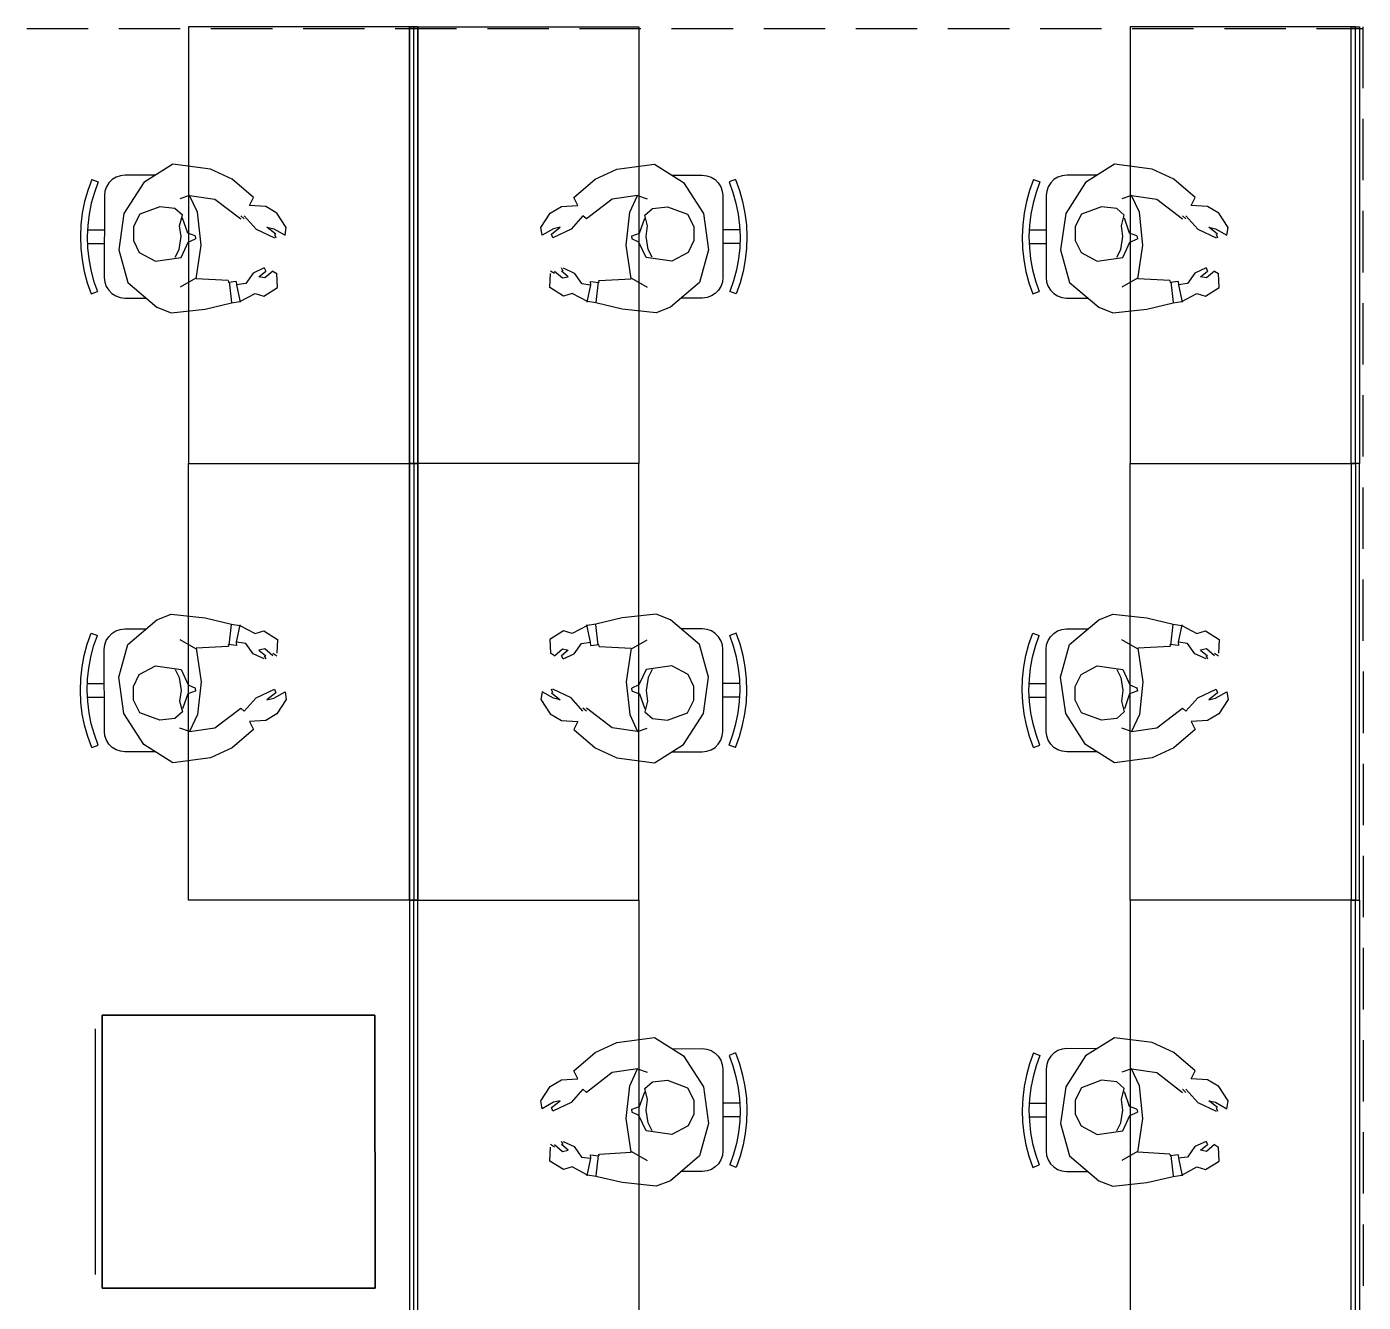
# Model space of a CAD drawing. Extents: x 0 to 23.4, y 0 to 16.5.
# Drawn here: x 6.523 to 7.808, y 6.85 to 8.077 of the extents above; entities that cross this region are included whole.
import ezdxf

# ---------------------------------------------------------------- set-up
doc = ezdxf.new("R2010")
doc.units = 0
doc.layers.get('0').update_dxf_attribs({"linetype": 'CONTINUOUS'})

msp = doc.modelspace()

# ---------------------------------------------------------------- linework, layer by layer
at = {"color": 0}
for points in [[(6.58192, 8.0746), (6.52289, 8.0746)], [(6.67051, 8.0746), (6.61143, 8.0746)], [(6.67839, 8.07656), (6.67839, 7.65662)], [(6.89492, 8.07656), (6.67839, 8.07656)], [(6.75911, 8.0746), (6.70003, 8.0746)], [(6.84765, 8.0746), (6.78863, 8.0746)], [(6.93625, 8.0746), (6.87717, 8.0746)], [(6.89094, 8.07656), (6.89492, 8.07656)], [(6.89492, 7.65662), (6.89492, 8.07656)], [(6.89492, 8.07656), (7.11143, 8.07656)], [(6.89882, 8.07656), (6.89492, 8.07656)], [(6.89492, 7.65662), (6.89492, 8.07656)], [(7.02485, 8.0746), (6.96576, 8.0746)], [(7.11339, 8.0746), (7.05436, 8.0746)], [(7.11143, 8.07656), (7.11143, 7.65662)], [(7.20199, 8.0746), (7.1429, 8.0746)], [(7.29058, 8.0746), (7.2315, 8.0746)], [(7.37913, 8.0746), (7.3201, 8.0746)], [(7.46772, 8.0746), (7.40864, 8.0746)], [(7.55632, 8.0746), (7.49724, 8.0746)], [(7.58382, 8.07656), (7.58382, 7.65662)], [(7.80035, 8.07656), (7.58382, 8.07656)], [(7.64486, 8.0746), (7.58583, 8.0746)], [(7.73346, 8.0746), (7.67437, 8.0746)], [(7.80746, 8.0746), (7.76297, 8.0746)], [(7.79644, 8.07656), (7.80035, 8.07656)], [(7.80035, 7.65662), (7.80035, 8.07656)], [(7.80746, 8.07656), (7.80746, 8.01747)], [(7.80746, 7.98796), (7.80751, 7.92893)], [(6.66336, 7.94439), (6.63542, 7.92692)], [(6.69954, 7.93967), (6.66336, 7.94439)], [(7.09028, 7.93967), (7.12646, 7.94439)], [(7.12646, 7.94439), (7.15435, 7.92692)], [(7.56879, 7.94439), (7.54085, 7.92692)], [(7.60499, 7.93967), (7.56879, 7.94439)], [(6.5855, 7.92979), (6.5816, 7.91922), (6.57856, 7.90836), (6.57633, 7.89729), (6.57497, 7.88607), (6.57449, 7.87478), (6.57482, 7.8635), (6.57607, 7.85232), (6.57813, 7.84119), (6.581, 7.83029), (6.58475, 7.81967)], [(6.5855, 7.92979), (6.59158, 7.92736)], [(6.61735, 7.93381), (6.61301, 7.93332), (6.60883, 7.93192), (6.60508, 7.92958), (6.60194, 7.92643), (6.59961, 7.92275), (6.59814, 7.91857), (6.59765, 7.91417)], [(6.64638, 7.93375), (6.61735, 7.93381)], [(6.72038, 7.93001), (6.69954, 7.93967)], [(6.74089, 7.91233), (6.72038, 7.93001)], [(7.04889, 7.91233), (7.06939, 7.93001)], [(7.06939, 7.93001), (7.09028, 7.93967)], [(7.14344, 7.93375), (7.17242, 7.93381)], [(7.17242, 7.93381), (7.17681, 7.93332), (7.18093, 7.93192), (7.18468, 7.92958), (7.18782, 7.92643), (7.19015, 7.92275), (7.19163, 7.91857), (7.19211, 7.91417)], [(7.20426, 7.92979), (7.19819, 7.92736)], [(7.20426, 7.92979), (7.20817, 7.91922), (7.21121, 7.90836), (7.21343, 7.89729), (7.21479, 7.88607), (7.21528, 7.87478), (7.21496, 7.8635), (7.21371, 7.85232), (7.21164, 7.84119), (7.20876, 7.83029), (7.20508, 7.81967)], [(7.49094, 7.92979), (7.48708, 7.91922), (7.48406, 7.90836), (7.48182, 7.89729), (7.48047, 7.88607), (7.47993, 7.87478), (7.48031, 7.8635), (7.4815, 7.85232), (7.48356, 7.84119), (7.48649, 7.83029), (7.49018, 7.81967)], [(7.49094, 7.92979), (7.49701, 7.92736)], [(7.52285, 7.93381), (7.51844, 7.93332), (7.51426, 7.93192), (7.51058, 7.92958), (7.50743, 7.92643), (7.5051, 7.92275), (7.50364, 7.91857), (7.5031, 7.91417)], [(7.55181, 7.93375), (7.52285, 7.93381)], [(7.62587, 7.93001), (7.60499, 7.93967)], [(7.64632, 7.91233), (7.62587, 7.93001)], [(6.59158, 7.92736), (6.58789, 7.91721), (6.58496, 7.90685), (6.58285, 7.89626), (6.58154, 7.88558), (6.58106, 7.87478), (6.58138, 7.86404), (6.58251, 7.85331), (6.58447, 7.84272), (6.58724, 7.83231), (6.59082, 7.8221)], [(6.63542, 7.92692), (6.61632, 7.89697)], [(7.15435, 7.92692), (7.17344, 7.89697)], [(7.19819, 7.92736), (7.20193, 7.91721), (7.20481, 7.90685), (7.20692, 7.89626), (7.20822, 7.88558), (7.20871, 7.87478), (7.20839, 7.86404), (7.20725, 7.85331), (7.20529, 7.84272), (7.20253, 7.83231), (7.19894, 7.8221)], [(7.49701, 7.92736), (7.49333, 7.91721), (7.4904, 7.90685), (7.48828, 7.89626), (7.48699, 7.88558), (7.48649, 7.87478), (7.48687, 7.86404), (7.48801, 7.85331), (7.48996, 7.84272), (7.49274, 7.83231), (7.49625, 7.8221)], [(7.54085, 7.92692), (7.52181, 7.89697)], [(6.59765, 7.91417), (6.5975, 7.83544)], [(6.65082, 7.90349), (6.63167, 7.89626)], [(6.66536, 7.90186), (6.65082, 7.90349)], [(6.67953, 7.91433), (6.67025, 7.91118)], [(6.67953, 7.91433), (6.70389, 7.91075)], [(6.68718, 7.89817), (6.67953, 7.91433)], [(6.70389, 7.91075), (6.72874, 7.89176)], [(6.73699, 7.90474), (6.74089, 7.91233)], [(6.75271, 7.90375), (6.73699, 7.90474)], [(6.76351, 7.89735), (6.75271, 7.90375)], [(7.02626, 7.89735), (7.03706, 7.90375)], [(7.03706, 7.90375), (7.05279, 7.90474)], [(7.05279, 7.90474), (7.04889, 7.91233)], [(7.08589, 7.91075), (7.06108, 7.89176)], [(7.11029, 7.91433), (7.08589, 7.91075)], [(7.1026, 7.89817), (7.11029, 7.91433)], [(7.11029, 7.91433), (7.11951, 7.91118)], [(7.1244, 7.90186), (7.13894, 7.90349)], [(7.13894, 7.90349), (7.1581, 7.89626)], [(7.19211, 7.91417), (7.19228, 7.83544)], [(7.5031, 7.91417), (7.50293, 7.83544)], [(7.55632, 7.90349), (7.53717, 7.89626)], [(7.57086, 7.90186), (7.55632, 7.90349)], [(7.58496, 7.91433), (7.57574, 7.91118)], [(7.58496, 7.91433), (7.60938, 7.91075)], [(7.59267, 7.89817), (7.58496, 7.91433)], [(7.60938, 7.91075), (7.63417, 7.89176)], [(7.64247, 7.90474), (7.64632, 7.91233)], [(7.65815, 7.90375), (7.64247, 7.90474)], [(7.66894, 7.89735), (7.65815, 7.90375)], [(6.61632, 7.89697), (6.61143, 7.86199)], [(6.63167, 7.89626), (6.62543, 7.88439)], [(6.67258, 7.8954), (6.66536, 7.90186)], [(6.66992, 7.88499), (6.67258, 7.8954)], [(6.67785, 7.87815), (6.67275, 7.89236)], [(6.69054, 7.8666), (6.68718, 7.89817)], [(6.72874, 7.89469), (6.73204, 7.89176)], [(6.73204, 7.89469), (6.74343, 7.882)], [(6.77246, 7.88357), (6.76351, 7.89735)], [(7.01731, 7.88357), (7.02626, 7.89735)], [(7.05772, 7.89469), (7.04633, 7.882)], [(7.06108, 7.89176), (7.05772, 7.89469)], [(7.09924, 7.8666), (7.1026, 7.89817)], [(7.11193, 7.87815), (7.11703, 7.89236)], [(7.11719, 7.8954), (7.1244, 7.90186)], [(7.1199, 7.88499), (7.11719, 7.8954)], [(7.1581, 7.89626), (7.16433, 7.88439)], [(7.17344, 7.89697), (7.17833, 7.86199)], [(7.52181, 7.89697), (7.51693, 7.86199)], [(7.53717, 7.89626), (7.53093, 7.88439)], [(7.57801, 7.8954), (7.57086, 7.90186)], [(7.57536, 7.88499), (7.57801, 7.8954)], [(7.58333, 7.87815), (7.57824, 7.89236)], [(7.59597, 7.8666), (7.59267, 7.89817)], [(7.63417, 7.89469), (7.63747, 7.89176)], [(7.63747, 7.89469), (7.64887, 7.882)], [(7.67796, 7.88357), (7.66894, 7.89735)], [(7.80751, 7.89942), (7.80757, 7.84033)], [(6.58106, 7.88135), (6.5976, 7.88129)], [(6.62543, 7.88439), (6.62543, 7.87093)], [(6.67122, 7.87472), (6.66992, 7.88499)], [(6.68485, 7.87549), (6.67785, 7.87815)], [(6.74343, 7.882), (6.76112, 7.87364)], [(6.7539, 7.88379), (6.76047, 7.88226)], [(6.76247, 7.87706), (6.7539, 7.88379)], [(6.76047, 7.88226), (6.77126, 7.87608)], [(6.77126, 7.87608), (6.77246, 7.88357)], [(7.0185, 7.87608), (7.01731, 7.88357)], [(7.02929, 7.88226), (7.0185, 7.87608)], [(7.02729, 7.87706), (7.03592, 7.88379)], [(7.04633, 7.882), (7.02865, 7.87364)], [(7.03592, 7.88379), (7.02929, 7.88226)], [(7.10493, 7.87549), (7.11193, 7.87815)], [(7.1186, 7.87472), (7.1199, 7.88499)], [(7.16433, 7.88439), (7.16433, 7.87093)], [(7.20871, 7.88135), (7.19222, 7.88129)], [(7.48654, 7.88135), (7.50304, 7.88129)], [(7.53093, 7.88439), (7.53088, 7.87093)], [(7.57667, 7.87472), (7.57536, 7.88499)], [(7.59033, 7.87549), (7.58333, 7.87815)], [(7.64887, 7.882), (7.66661, 7.87364)], [(7.65935, 7.88379), (7.66596, 7.88226)], [(7.66792, 7.87706), (7.65935, 7.88379)], [(7.66596, 7.88226), (7.67671, 7.87608)], [(7.67671, 7.87608), (7.67796, 7.88357)], [(6.58106, 7.86822), (6.59754, 7.86822)], [(6.62543, 7.87093), (6.63108, 7.85954)], [(6.66949, 7.86242), (6.67122, 7.87472)], [(6.67144, 7.85476), (6.67822, 7.86942)], [(6.67822, 7.86942), (6.68522, 7.87261)], [(6.68485, 7.87549), (6.68522, 7.87261)], [(6.68571, 7.83425), (6.69054, 7.8666)], [(6.76112, 7.87706), (6.76247, 7.87364)], [(7.02865, 7.87364), (7.02729, 7.87706)], [(7.10406, 7.83425), (7.09924, 7.8666)], [(7.10493, 7.87261), (7.10454, 7.87549)], [(7.11154, 7.86942), (7.10454, 7.87261)], [(7.11838, 7.85476), (7.11154, 7.86942)], [(7.12028, 7.86242), (7.1186, 7.87472)], [(7.16433, 7.87093), (7.15869, 7.85954)], [(7.20871, 7.86822), (7.19222, 7.86822)], [(7.48649, 7.86822), (7.50304, 7.86822)], [(7.53088, 7.87093), (7.53657, 7.85954)], [(7.57493, 7.86242), (7.57667, 7.87472)], [(7.57687, 7.85476), (7.58365, 7.86942)], [(7.58365, 7.86942), (7.59071, 7.87261)], [(7.59033, 7.87549), (7.59071, 7.87261)], [(7.59119, 7.83425), (7.59597, 7.8666)], [(7.66661, 7.87706), (7.66792, 7.87364)], [(6.61143, 7.86199), (6.62017, 7.83078)], [(6.63108, 7.85954), (6.6466, 7.85124)], [(6.6466, 7.85124), (6.67144, 7.85476)], [(6.66547, 7.85488), (6.66949, 7.86242)], [(7.14318, 7.85124), (7.11838, 7.85476)], [(7.12429, 7.85488), (7.12028, 7.86242)], [(7.15869, 7.85954), (7.14318, 7.85124)], [(7.17833, 7.86199), (7.1696, 7.83078)], [(7.51693, 7.86199), (7.52561, 7.83078)], [(7.53657, 7.85954), (7.55203, 7.85124)], [(7.55203, 7.85124), (7.57687, 7.85476)], [(7.5709, 7.85488), (7.57493, 7.86242)], [(6.74056, 7.83963), (6.73346, 7.82958)], [(6.75125, 7.84462), (6.74056, 7.83963)], [(6.74615, 7.83621), (6.75271, 7.84164)], [(6.75125, 7.84462), (6.75271, 7.84164)], [(6.7596, 7.84164), (6.75168, 7.83496)], [(6.7596, 7.84164), (6.76329, 7.83919)], [(6.76389, 7.82574), (6.76329, 7.83919)], [(7.02588, 7.82574), (7.02653, 7.83919)], [(7.03017, 7.83919), (7.02653, 7.84164)], [(7.03017, 7.84164), (7.03808, 7.83496)], [(7.03851, 7.84164), (7.03711, 7.84462)], [(7.04362, 7.83621), (7.03711, 7.84164)], [(7.03851, 7.84462), (7.04921, 7.83963)], [(7.04921, 7.83963), (7.05632, 7.82958)], [(7.646, 7.83963), (7.63894, 7.82958)], [(7.65674, 7.84462), (7.646, 7.83963)], [(7.65158, 7.83621), (7.65815, 7.84164)], [(7.65674, 7.84462), (7.65815, 7.84164)], [(7.66504, 7.84164), (7.65717, 7.83496)], [(7.66504, 7.84164), (7.66872, 7.83919)], [(7.66938, 7.82574), (7.66872, 7.83919)], [(6.5975, 7.83544), (6.59799, 7.83106), (6.59939, 7.82687), (6.60178, 7.82319), (6.60487, 7.82004), (6.60861, 7.81771), (6.61274, 7.81625), (6.61714, 7.81569)], [(6.62017, 7.83078), (6.64806, 7.80681)], [(6.68533, 7.83485), (6.67051, 7.82611)], [(6.71658, 7.83242), (6.68571, 7.83425)], [(6.71658, 7.83242), (6.71674, 7.83078)], [(6.72439, 7.83165), (6.71674, 7.83078)], [(6.71739, 7.83117), (6.71972, 7.81153)], [(6.72439, 7.83165), (6.72472, 7.8284)], [(6.73346, 7.82958), (6.72472, 7.8284)], [(6.72472, 7.8284), (6.72825, 7.81168)], [(6.75168, 7.83496), (6.74615, 7.83621)], [(7.03808, 7.83496), (7.04362, 7.83621)], [(7.05632, 7.82958), (7.06506, 7.8284)], [(7.06506, 7.8284), (7.06153, 7.81168)], [(7.06538, 7.8284), (7.06506, 7.83165)], [(7.06538, 7.83165), (7.07303, 7.83078)], [(7.07238, 7.83117), (7.07004, 7.81153)], [(7.07319, 7.83078), (7.07303, 7.83242)], [(7.07319, 7.83242), (7.10406, 7.83425)], [(7.10444, 7.83485), (7.11931, 7.82611)], [(7.1696, 7.83078), (7.14171, 7.80681)], [(7.19228, 7.83544), (7.19179, 7.83106), (7.19037, 7.82687), (7.18804, 7.82319), (7.1849, 7.82004), (7.18121, 7.81771), (7.17703, 7.81625), (7.17264, 7.81569)], [(7.50293, 7.83544), (7.50342, 7.83106), (7.50489, 7.82687), (7.50722, 7.82319), (7.51031, 7.82004), (7.51406, 7.81771), (7.51824, 7.81625), (7.52257, 7.81569)], [(7.52561, 7.83078), (7.55354, 7.80681)], [(7.59076, 7.83485), (7.57596, 7.82611)], [(7.62207, 7.83242), (7.59119, 7.83425)], [(7.62207, 7.83242), (7.62224, 7.83078)], [(7.62989, 7.83165), (7.62224, 7.83078)], [(7.62283, 7.83117), (7.62522, 7.81153)], [(7.62989, 7.83165), (7.63015, 7.8284)], [(7.63894, 7.82958), (7.63015, 7.8284)], [(7.63015, 7.8284), (7.63374, 7.81168)], [(7.65717, 7.83496), (7.65158, 7.83621)], [(6.58475, 7.81967), (6.59082, 7.8221)], [(6.61714, 7.81569), (6.63775, 7.81569)], [(6.72786, 7.81228), (6.7424, 7.8201)], [(6.7424, 7.8201), (6.75087, 7.8176)], [(6.75087, 7.8176), (6.76389, 7.82574)], [(7.0389, 7.8176), (7.02588, 7.82574)], [(7.04736, 7.8201), (7.0389, 7.8176)], [(7.0619, 7.81228), (7.04736, 7.8201)], [(7.17264, 7.81569), (7.15201, 7.81569)], [(7.20508, 7.81967), (7.19894, 7.8221)], [(7.49018, 7.81967), (7.49625, 7.8221)], [(7.52257, 7.81569), (7.54318, 7.81569)], [(7.63336, 7.81228), (7.64789, 7.8201)], [(7.64789, 7.8201), (7.65631, 7.8176)], [(7.65631, 7.8176), (7.66938, 7.82574)], [(6.64806, 7.80681), (6.66174, 7.80154)], [(6.66174, 7.80154), (6.69439, 7.80512)], [(6.69439, 7.80512), (6.71962, 7.81099)], [(6.71962, 7.81099), (6.72786, 7.81228)], [(7.07015, 7.81099), (7.0619, 7.81228)], [(7.09538, 7.80512), (7.07015, 7.81099)], [(7.12804, 7.80154), (7.09538, 7.80512)], [(7.14171, 7.80681), (7.12804, 7.80154)], [(7.55354, 7.80681), (7.56717, 7.80154)], [(7.56717, 7.80154), (7.59983, 7.80512)], [(7.59983, 7.80512), (7.62511, 7.81099)], [(7.62511, 7.81099), (7.63336, 7.81228)], [(7.80757, 7.81082), (7.80757, 7.75174)], [(7.80757, 7.72222), (7.80761, 7.66319)], [(6.67839, 7.23671), (6.67839, 7.65662)], [(6.67839, 7.65662), (6.89492, 7.65662)], [(6.67839, 7.65662), (6.89492, 7.65662)], [(7.11143, 7.65662), (6.89492, 7.65662)], [(6.89492, 7.65662), (6.89492, 7.23671)], [(6.89492, 7.65662), (6.89492, 7.23671)], [(7.11143, 7.65662), (6.89492, 7.65662)], [(7.11143, 7.23671), (7.11143, 7.65662)], [(7.58382, 7.23671), (7.58382, 7.65662)], [(7.58382, 7.65662), (7.80035, 7.65662)], [(7.58382, 7.65662), (7.80035, 7.65662)], [(7.80035, 7.65662), (7.80035, 7.23671)], [(7.80761, 7.63368), (7.80767, 7.5746)], [(7.80767, 7.54508), (7.80767, 7.486)], [(6.62017, 7.48247), (6.64806, 7.5064)], [(6.64806, 7.5064), (6.66174, 7.51172)], [(6.66174, 7.51172), (6.69439, 7.50808)], [(6.69439, 7.50808), (6.71962, 7.50222)], [(7.09538, 7.50808), (7.07015, 7.50222)], [(7.12804, 7.51172), (7.09538, 7.50808)], [(7.14171, 7.5064), (7.12804, 7.51172)], [(7.1696, 7.48247), (7.14171, 7.5064)], [(7.52561, 7.48247), (7.55354, 7.5064)], [(7.55354, 7.5064), (7.56717, 7.51172)], [(7.56717, 7.51172), (7.59983, 7.50808)], [(7.59983, 7.50808), (7.62511, 7.50222)], [(6.5855, 7.3834), (6.5816, 7.39404), (6.57856, 7.40489), (6.57633, 7.41596), (6.57497, 7.42714), (6.57449, 7.43842), (6.57482, 7.44971), (6.57607, 7.46094), (6.57813, 7.472), (6.581, 7.48292), (6.58475, 7.4936)], [(6.58475, 7.4936), (6.59082, 7.49115)], [(6.5975, 7.47781), (6.59799, 7.48215), (6.59939, 7.48633), (6.60178, 7.49007), (6.60487, 7.49317), (6.60861, 7.49556), (6.61274, 7.49701), (6.61714, 7.4975)], [(6.61714, 7.4975), (6.63775, 7.49756)], [(6.71739, 7.48204), (6.71972, 7.50174)], [(6.71962, 7.50222), (6.72786, 7.50092)], [(6.72472, 7.48481), (6.72825, 7.50157)], [(6.72786, 7.50092), (6.7424, 7.49317)], [(6.7424, 7.49317), (6.75087, 7.49561)], [(6.75087, 7.49561), (6.76389, 7.48747)], [(7.0389, 7.49561), (7.02588, 7.48747)], [(7.04736, 7.49317), (7.0389, 7.49561)], [(7.0619, 7.50092), (7.04736, 7.49317)], [(7.06506, 7.48481), (7.06153, 7.50157)], [(7.07015, 7.50222), (7.0619, 7.50092)], [(7.07238, 7.48204), (7.07004, 7.50174)], [(7.17264, 7.4975), (7.15201, 7.49756)], [(7.19228, 7.47781), (7.19179, 7.48215), (7.19037, 7.48633), (7.18804, 7.49007), (7.1849, 7.49317), (7.18121, 7.49556), (7.17703, 7.49701), (7.17264, 7.4975)], [(7.20508, 7.4936), (7.19894, 7.49115)], [(7.20426, 7.3834), (7.20817, 7.39404), (7.21121, 7.40489), (7.21343, 7.41596), (7.21479, 7.42714), (7.21528, 7.43842), (7.21496, 7.44971), (7.21371, 7.46094), (7.21164, 7.472), (7.20876, 7.48292), (7.20508, 7.4936)], [(7.49094, 7.3834), (7.48708, 7.39404), (7.48406, 7.40489), (7.48182, 7.41596), (7.48047, 7.42714), (7.47993, 7.43842), (7.48031, 7.44971), (7.4815, 7.46094), (7.48356, 7.472), (7.48649, 7.48292), (7.49018, 7.4936)], [(7.49018, 7.4936), (7.49625, 7.4911)], [(7.50293, 7.47781), (7.50342, 7.48215), (7.50489, 7.48633), (7.50722, 7.49007), (7.51031, 7.49317), (7.51406, 7.49556), (7.51824, 7.49701), (7.52257, 7.4975)], [(7.52257, 7.4975), (7.54318, 7.49756)], [(7.62283, 7.48204), (7.62522, 7.50174)], [(7.62511, 7.50222), (7.63336, 7.50092)], [(7.63015, 7.48481), (7.63374, 7.50157)], [(7.63336, 7.50092), (7.64789, 7.49317)], [(7.64789, 7.49317), (7.65631, 7.49561)], [(7.65631, 7.49561), (7.66938, 7.48747)], [(6.59158, 7.3859), (6.58789, 7.396), (6.58496, 7.40642), (6.58285, 7.41699), (6.58154, 7.42768), (6.58106, 7.43842), (6.58138, 7.44922), (6.58251, 7.4599), (6.58447, 7.47054), (6.58724, 7.48096), (6.59082, 7.49115)], [(6.61143, 7.45122), (6.62017, 7.48247)], [(6.68533, 7.47835), (6.67051, 7.48708)], [(6.71658, 7.48079), (6.68571, 7.479)], [(6.68571, 7.479), (6.69054, 7.44667)], [(6.71658, 7.48242), (6.71674, 7.48079)], [(6.72439, 7.48156), (6.71674, 7.48242)], [(6.72439, 7.48481), (6.72472, 7.48156)], [(6.73346, 7.48367), (6.72472, 7.48481)], [(6.74056, 7.47358), (6.73346, 7.48367)], [(6.76389, 7.48747), (6.76329, 7.47407)], [(7.02588, 7.48747), (7.02653, 7.47407)], [(7.04921, 7.47358), (7.05632, 7.48367)], [(7.05632, 7.48367), (7.06506, 7.48481)], [(7.06538, 7.48156), (7.06506, 7.48481)], [(7.06538, 7.48156), (7.07303, 7.48242)], [(7.07319, 7.48079), (7.07303, 7.48242)], [(7.07319, 7.48079), (7.10406, 7.479)], [(7.10406, 7.479), (7.09924, 7.44667)], [(7.10444, 7.47835), (7.11931, 7.48708)], [(7.17833, 7.45122), (7.1696, 7.48247)], [(7.19819, 7.3859), (7.20193, 7.396), (7.20481, 7.40642), (7.20692, 7.41699), (7.20822, 7.42768), (7.20871, 7.43842), (7.20839, 7.44922), (7.20725, 7.4599), (7.20529, 7.47054), (7.20253, 7.48096), (7.19894, 7.49115)], [(7.49701, 7.3859), (7.49333, 7.396), (7.4904, 7.40642), (7.48828, 7.41699), (7.48699, 7.42768), (7.48649, 7.43842), (7.48687, 7.44922), (7.48801, 7.4599), (7.48996, 7.47054), (7.49274, 7.48096), (7.49625, 7.4911)], [(7.51693, 7.45122), (7.52561, 7.48247)], [(7.59076, 7.47835), (7.57596, 7.48708)], [(7.62207, 7.48079), (7.59119, 7.479)], [(7.59119, 7.479), (7.59597, 7.44667)], [(7.62207, 7.48242), (7.62224, 7.48079)], [(7.62989, 7.48156), (7.62224, 7.48242)], [(7.62989, 7.48481), (7.63015, 7.48156)], [(7.63894, 7.48367), (7.63015, 7.48481)], [(7.646, 7.47358), (7.63894, 7.48367)], [(7.66938, 7.48747), (7.66872, 7.47407)], [(6.59765, 7.39903), (6.5975, 7.47781)], [(6.75125, 7.46864), (6.74056, 7.47358)], [(6.75168, 7.47831), (6.74615, 7.477)], [(6.74615, 7.477), (6.75271, 7.47162)], [(6.75125, 7.47162), (6.75271, 7.46864)], [(6.7596, 7.47162), (6.75168, 7.47831)], [(6.7596, 7.47407), (6.76329, 7.47162)], [(7.03017, 7.47162), (7.02653, 7.47407)], [(7.03017, 7.47162), (7.03808, 7.47831)], [(7.04362, 7.477), (7.03711, 7.47162)], [(7.03851, 7.46864), (7.03711, 7.47162)], [(7.03808, 7.47831), (7.04362, 7.477)], [(7.03851, 7.46864), (7.04921, 7.47358)], [(7.19211, 7.39903), (7.19228, 7.47781)], [(7.5031, 7.39903), (7.50293, 7.47781)], [(7.65674, 7.46864), (7.646, 7.47358)], [(7.65717, 7.47831), (7.65158, 7.477)], [(7.65158, 7.477), (7.65815, 7.47162)], [(7.65674, 7.47162), (7.65815, 7.46864)], [(7.66504, 7.47162), (7.65717, 7.47831)], [(7.66504, 7.47407), (7.66872, 7.47162)], [(6.62543, 7.44233), (6.63108, 7.45372)], [(6.63108, 7.45372), (6.6466, 7.46203)], [(6.6466, 7.46203), (6.67144, 7.45844)], [(6.66547, 7.45839), (6.66949, 7.45079)], [(6.67144, 7.45844), (6.67822, 7.44379)], [(7.11838, 7.45844), (7.11154, 7.44379)], [(7.14318, 7.46203), (7.11838, 7.45844)], [(7.12429, 7.45839), (7.12028, 7.45079)], [(7.15869, 7.45372), (7.14318, 7.46203)], [(7.16433, 7.44233), (7.15869, 7.45372)], [(7.53088, 7.44233), (7.53657, 7.45372)], [(7.53657, 7.45372), (7.55203, 7.46203)], [(7.55203, 7.46203), (7.57687, 7.45844)], [(7.5709, 7.45839), (7.57493, 7.45079)], [(7.57687, 7.45844), (7.58365, 7.44379)], [(7.80772, 7.45649), (7.80772, 7.39746)], [(6.58106, 7.44499), (6.59754, 7.44504)], [(6.61632, 7.41624), (6.61143, 7.45122)], [(6.62543, 7.42888), (6.62543, 7.44233)], [(6.66949, 7.45079), (6.67122, 7.43847)], [(6.67822, 7.44379), (6.68522, 7.4406)], [(6.68485, 7.4406), (6.68522, 7.43778)], [(6.69054, 7.44667), (6.68718, 7.4151)], [(7.09924, 7.44667), (7.1026, 7.4151)], [(7.11154, 7.44379), (7.10454, 7.4406)], [(7.10493, 7.43778), (7.10454, 7.4406)], [(7.12028, 7.45079), (7.1186, 7.43847)], [(7.16433, 7.42888), (7.16433, 7.44233)], [(7.17344, 7.41624), (7.17833, 7.45122)], [(7.20871, 7.44499), (7.19222, 7.44504)], [(7.48649, 7.44499), (7.50304, 7.44504)], [(7.52181, 7.41624), (7.51693, 7.45122)], [(7.53093, 7.42888), (7.53088, 7.44233)], [(7.57493, 7.45079), (7.57667, 7.43847)], [(7.58365, 7.44379), (7.59071, 7.4406)], [(7.59033, 7.4406), (7.59071, 7.43778)], [(7.59597, 7.44667), (7.59267, 7.4151)], [(6.58106, 7.43186), (6.5976, 7.43192)], [(6.63167, 7.41694), (6.62543, 7.42888)], [(6.67122, 7.43847), (6.66992, 7.42822)], [(6.66992, 7.42822), (6.67258, 7.41781)], [(6.67785, 7.43511), (6.67275, 7.42085)], [(6.68485, 7.43778), (6.67785, 7.43511)], [(6.73204, 7.41851), (6.74343, 7.43126)], [(6.74343, 7.43126), (6.76112, 7.43956)], [(6.76247, 7.43614), (6.7539, 7.42942)], [(6.7539, 7.42942), (6.76047, 7.43093)], [(6.76047, 7.43093), (6.77126, 7.43713)], [(6.76112, 7.43956), (6.76247, 7.43614)], [(6.77246, 7.42969), (6.76351, 7.41585)], [(6.77126, 7.43713), (6.77246, 7.42969)], [(7.0185, 7.43713), (7.01731, 7.42969)], [(7.01731, 7.42969), (7.02626, 7.41585)], [(7.02929, 7.43093), (7.0185, 7.43713)], [(7.02865, 7.43614), (7.02729, 7.43956)], [(7.02729, 7.43614), (7.03592, 7.42942)], [(7.04633, 7.43126), (7.02865, 7.43956)], [(7.03592, 7.42942), (7.02929, 7.43093)], [(7.05772, 7.41851), (7.04633, 7.43126)], [(7.10493, 7.43778), (7.11193, 7.43511)], [(7.11193, 7.43511), (7.11703, 7.42085)], [(7.1199, 7.42822), (7.11719, 7.41781)], [(7.1186, 7.43847), (7.1199, 7.42822)], [(7.1581, 7.41694), (7.16433, 7.42888)], [(7.20871, 7.43186), (7.19222, 7.43192)], [(7.48654, 7.43186), (7.50304, 7.43192)], [(7.53717, 7.41694), (7.53093, 7.42888)], [(7.57667, 7.43847), (7.57536, 7.42822)], [(7.57536, 7.42822), (7.57801, 7.41781)], [(7.58333, 7.43511), (7.57824, 7.42085)], [(7.59033, 7.43778), (7.58333, 7.43511)], [(7.63747, 7.41851), (7.64887, 7.43126)], [(7.64887, 7.43126), (7.66661, 7.43956)], [(7.66792, 7.43614), (7.65935, 7.42942)], [(7.65935, 7.42942), (7.66596, 7.43093)], [(7.66596, 7.43093), (7.67671, 7.43713)], [(7.66661, 7.43956), (7.66792, 7.43614)], [(7.67796, 7.42969), (7.66894, 7.41585)], [(7.67671, 7.43713), (7.67796, 7.42969)], [(6.63542, 7.38629), (6.61632, 7.41624)], [(6.65082, 7.40978), (6.63167, 7.41694)], [(6.67258, 7.41781), (6.66536, 7.41135)], [(6.68718, 7.4151), (6.67953, 7.39893)], [(6.70389, 7.40246), (6.72874, 7.4215)], [(6.72874, 7.4215), (6.73204, 7.41851)], [(6.76351, 7.41585), (6.75271, 7.4095)], [(7.02626, 7.41585), (7.03706, 7.4095)], [(7.06108, 7.41851), (7.05772, 7.4215)], [(7.08589, 7.40246), (7.06108, 7.4215)], [(7.1026, 7.4151), (7.11029, 7.39893)], [(7.11719, 7.41781), (7.1244, 7.41135)], [(7.13894, 7.40978), (7.1581, 7.41694)], [(7.15435, 7.38629), (7.17344, 7.41624)], [(7.54085, 7.38629), (7.52181, 7.41624)], [(7.55632, 7.40978), (7.53717, 7.41694)], [(7.57801, 7.41781), (7.57086, 7.41135)], [(7.59267, 7.4151), (7.58496, 7.39893)], [(7.60938, 7.40246), (7.63417, 7.4215)], [(7.63417, 7.4215), (7.63747, 7.41851)], [(7.66894, 7.41585), (7.65815, 7.4095)], [(6.66536, 7.41135), (6.65082, 7.40978)], [(6.67953, 7.39893), (6.67025, 7.40201)], [(6.67953, 7.39893), (6.70389, 7.40246)], [(6.75271, 7.4095), (6.73699, 7.40853)], [(6.73699, 7.40853), (6.74089, 7.40093)], [(7.03706, 7.4095), (7.05279, 7.40853)], [(7.05279, 7.40853), (7.04889, 7.40093)], [(7.11029, 7.39893), (7.08589, 7.40246)], [(7.11029, 7.39893), (7.11951, 7.40201)], [(7.1244, 7.41135), (7.13894, 7.40978)], [(7.57086, 7.41135), (7.55632, 7.40978)], [(7.58496, 7.39893), (7.57574, 7.40201)], [(7.58496, 7.39893), (7.60938, 7.40246)], [(7.65815, 7.4095), (7.64247, 7.40853)], [(7.64247, 7.40853), (7.64632, 7.40093)], [(6.61735, 7.37939), (6.61301, 7.37989), (6.60883, 7.38135), (6.60508, 7.38368), (6.60194, 7.38678), (6.59961, 7.39051), (6.59814, 7.39469), (6.59765, 7.39903)], [(6.74089, 7.40093), (6.72038, 7.38325)], [(7.04889, 7.40093), (7.06939, 7.38325)], [(7.17242, 7.37939), (7.17681, 7.37989), (7.18093, 7.38135), (7.18468, 7.38368), (7.18782, 7.38678), (7.19015, 7.39051), (7.19163, 7.39469), (7.19211, 7.39903)], [(7.52285, 7.37939), (7.51844, 7.37989), (7.51426, 7.38135), (7.51058, 7.38368), (7.50743, 7.38678), (7.5051, 7.39051), (7.50364, 7.39469), (7.5031, 7.39903)], [(7.64632, 7.40093), (7.62587, 7.38325)], [(6.5855, 7.3834), (6.59158, 7.3859)], [(6.64638, 7.37944), (6.61735, 7.37939)], [(6.66336, 7.36888), (6.63542, 7.38629)], [(6.72038, 7.38325), (6.69954, 7.37358)], [(7.06939, 7.38325), (7.09028, 7.37358)], [(7.12646, 7.36888), (7.15435, 7.38629)], [(7.14344, 7.37944), (7.17242, 7.37939)], [(7.20426, 7.3834), (7.19819, 7.3859)], [(7.49094, 7.3834), (7.49701, 7.3859)], [(7.55181, 7.37944), (7.52285, 7.37939)], [(7.56879, 7.36888), (7.54085, 7.38629)], [(7.62587, 7.38325), (7.60499, 7.37358)], [(6.69954, 7.37358), (6.66336, 7.36888)], [(7.09028, 7.37358), (7.12646, 7.36888)], [(7.60499, 7.37358), (7.56879, 7.36888)], [(7.80772, 7.36794), (7.80778, 7.30886)], [(7.80778, 7.27935), (7.80778, 7.22026)], [(6.89492, 7.23671), (6.67839, 7.23671)], [(6.89094, 7.23671), (6.89492, 7.23671)], [(6.89492, 6.81679), (6.89492, 7.23671)], [(6.89492, 7.23671), (7.11143, 7.23671)], [(6.89882, 7.23671), (6.89492, 7.23671)], [(6.89492, 7.23671), (7.11143, 7.23671)], [(6.89882, 7.23671), (6.89492, 7.23671)], [(7.11143, 7.23671), (7.11143, 6.81679)], [(7.80035, 7.23671), (7.58382, 7.23671)], [(7.58382, 7.23671), (7.58382, 6.81679)], [(7.80035, 7.23671), (7.58382, 7.23671)], [(7.79644, 7.23671), (7.80035, 7.23671)], [(7.79644, 7.23671), (7.80035, 7.23671)], [(7.80035, 6.81679), (7.80035, 7.23671)], [(7.80783, 7.19075), (7.80783, 7.13172)], [(6.5886, 7.11307), (6.58871, 6.87685)], [(6.85769, 7.11317), (6.85781, 6.87696)], [(7.06939, 7.09011), (7.09028, 7.09983)], [(7.09028, 7.09983), (7.12646, 7.10454)], [(7.12646, 7.10454), (7.15435, 7.08708)], [(7.14344, 7.09392), (7.17242, 7.09397)], [(7.17242, 7.09397), (7.17681, 7.09347), (7.18093, 7.09207), (7.18468, 7.08968), (7.18782, 7.08658), (7.19015, 7.08285), (7.19163, 7.07872), (7.19211, 7.07433)], [(7.52285, 7.09397), (7.51844, 7.09347), (7.51426, 7.09207), (7.51058, 7.08968), (7.50743, 7.08658), (7.5051, 7.08285), (7.50364, 7.07872), (7.5031, 7.07433)], [(7.55181, 7.09392), (7.52285, 7.09397)], [(7.56879, 7.10449), (7.54085, 7.08708)], [(7.60499, 7.09983), (7.56879, 7.10449)], [(7.62587, 7.09011), (7.60499, 7.09983)], [(7.80783, 7.10221), (7.80789, 7.04313)], [(7.04889, 7.07249), (7.06939, 7.09011)], [(7.15435, 7.08708), (7.17344, 7.05713)], [(7.20426, 7.08996), (7.19819, 7.08751)], [(7.19819, 7.08751), (7.20193, 7.07736), (7.20481, 7.067), (7.20692, 7.05643), (7.20822, 7.04568), (7.20871, 7.03494), (7.20839, 7.02414), (7.20725, 7.01346), (7.20529, 7.00282), (7.20253, 6.9924), (7.19894, 6.98226)], [(7.20426, 7.08996), (7.20817, 7.07938), (7.21121, 7.06853), (7.21343, 7.05746), (7.21479, 7.04622), (7.21528, 7.03494), (7.21496, 7.02365), (7.21371, 7.01247), (7.21164, 7.00136), (7.20876, 6.99046), (7.20503, 6.97982)], [(7.49094, 7.08996), (7.48708, 7.07938), (7.48406, 7.06853), (7.48182, 7.05746), (7.48047, 7.04622), (7.47993, 7.03494), (7.48031, 7.02365), (7.4815, 7.01247), (7.48356, 7.00136), (7.48649, 6.99046), (7.49018, 6.97982)], [(7.49701, 7.08746), (7.49333, 7.07736), (7.4904, 7.067), (7.48828, 7.05643), (7.48699, 7.04568), (7.48649, 7.03494), (7.48687, 7.02414), (7.48801, 7.01346), (7.48996, 7.00282), (7.49274, 6.9924), (7.49625, 6.98226)], [(7.49094, 7.08996), (7.49701, 7.08746)], [(7.54085, 7.08708), (7.52181, 7.05713)], [(7.64632, 7.07249), (7.62587, 7.09011)], [(7.05279, 7.06489), (7.04889, 7.07249)], [(7.08589, 7.0709), (7.06108, 7.05192)], [(7.11029, 7.07449), (7.08589, 7.0709)], [(7.1026, 7.05832), (7.11029, 7.07449)], [(7.11029, 7.07449), (7.11951, 7.07135)], [(7.19211, 7.07433), (7.19228, 6.99561)], [(7.5031, 7.07433), (7.50293, 6.99561)], [(7.58496, 7.07449), (7.57574, 7.07135)], [(7.58496, 7.07449), (7.60938, 7.0709)], [(7.59267, 7.05832), (7.58496, 7.07449)], [(7.60938, 7.0709), (7.63417, 7.05192)], [(7.64247, 7.06483), (7.64632, 7.07249)], [(7.01731, 7.04372), (7.02626, 7.05751)], [(7.02626, 7.05751), (7.03706, 7.06392)], [(7.03706, 7.06392), (7.05279, 7.06489)], [(7.09924, 7.02675), (7.1026, 7.05832)], [(7.11719, 7.05556), (7.1244, 7.06201)], [(7.1199, 7.04514), (7.11719, 7.05556)], [(7.1244, 7.06201), (7.13894, 7.06364)], [(7.13894, 7.06364), (7.1581, 7.05643)], [(7.1581, 7.05643), (7.16433, 7.04454)], [(7.17344, 7.05713), (7.17833, 7.02214)], [(7.52181, 7.05713), (7.51693, 7.02214)], [(7.53717, 7.05643), (7.53093, 7.04454)], [(7.55632, 7.06364), (7.53717, 7.05643)], [(7.57086, 7.06201), (7.55632, 7.06364)], [(7.57801, 7.05556), (7.57086, 7.06201)], [(7.57536, 7.04514), (7.57801, 7.05556)], [(7.59597, 7.02675), (7.59267, 7.05832)], [(7.65815, 7.06392), (7.64247, 7.06483)], [(7.66894, 7.05751), (7.65815, 7.06392)], [(7.67796, 7.04372), (7.66894, 7.05751)], [(7.0185, 7.03624), (7.01731, 7.04372)], [(7.02929, 7.04243), (7.0185, 7.03624)], [(7.02729, 7.03722), (7.03592, 7.04394)], [(7.04633, 7.04215), (7.02865, 7.03381)], [(7.03592, 7.04394), (7.02929, 7.04243)], [(7.05772, 7.05485), (7.04633, 7.04215)], [(7.06108, 7.05192), (7.05772, 7.05485)], [(7.11193, 7.03831), (7.11703, 7.05251)], [(7.1186, 7.03489), (7.1199, 7.04514)], [(7.16433, 7.04454), (7.16433, 7.03108)], [(7.53093, 7.04454), (7.53088, 7.03108)], [(7.57667, 7.03489), (7.57536, 7.04514)], [(7.58333, 7.03831), (7.57824, 7.05251)], [(7.63417, 7.05485), (7.63747, 7.05192)], [(7.63747, 7.05485), (7.64887, 7.04215)], [(7.64887, 7.04215), (7.66661, 7.03381)], [(7.65935, 7.04394), (7.66596, 7.04243)], [(7.66792, 7.03722), (7.65935, 7.04394)], [(7.66596, 7.04243), (7.67671, 7.03624)], [(7.67671, 7.03624), (7.67796, 7.04372)], [(7.02865, 7.03381), (7.02729, 7.03722)], [(7.10493, 7.03276), (7.10454, 7.03564)], [(7.11154, 7.02957), (7.10454, 7.03276)], [(7.10493, 7.03564), (7.11193, 7.03831)], [(7.11838, 7.01492), (7.11154, 7.02957)], [(7.12028, 7.02257), (7.1186, 7.03489)], [(7.16433, 7.03108), (7.15869, 7.01969)], [(7.20871, 7.0415), (7.19222, 7.04144)], [(7.48654, 7.0415), (7.50304, 7.04144)], [(7.53088, 7.03108), (7.53657, 7.01969)], [(7.57493, 7.02257), (7.57667, 7.03489)], [(7.57687, 7.01492), (7.58365, 7.02957)], [(7.59033, 7.03564), (7.58333, 7.03831)], [(7.58365, 7.02957), (7.59071, 7.03276)], [(7.59033, 7.03564), (7.59071, 7.03276)], [(7.66661, 7.03722), (7.66792, 7.03381)], [(7.10406, 6.99436), (7.09924, 7.02675)], [(7.12429, 7.01497), (7.12028, 7.02257)], [(7.15869, 7.01969), (7.14318, 7.01139)], [(7.17833, 7.02214), (7.1696, 6.99094)], [(7.20871, 7.02838), (7.19222, 7.02832)], [(7.48649, 7.02838), (7.50304, 7.02832)], [(7.51693, 7.02214), (7.52561, 6.99094)], [(7.53657, 7.01969), (7.55203, 7.01139)], [(7.5709, 7.01497), (7.57493, 7.02257)], [(7.59119, 6.99436), (7.59597, 7.02675)], [(7.03851, 7.00174), (7.03711, 7.00472)], [(7.03851, 7.00472), (7.04921, 6.99978)], [(7.14318, 7.01139), (7.11838, 7.01492)], [(7.55203, 7.01139), (7.57687, 7.01492)], [(7.65674, 7.00472), (7.646, 6.99978)], [(7.65674, 7.00472), (7.65815, 7.00174)], [(7.80789, 7.01361), (7.80794, 6.95454)], [(7.02588, 6.98589), (7.02653, 6.99929)], [(7.03017, 6.99929), (7.02653, 7.00174)], [(7.03017, 7.00174), (7.03808, 6.99507)], [(7.04362, 6.99636), (7.03711, 7.00174)], [(7.03808, 6.99507), (7.04362, 6.99636)], [(7.04921, 6.99978), (7.05632, 6.98975)], [(7.06538, 6.98856), (7.06506, 6.99181)], [(7.06538, 6.99181), (7.07303, 6.99094)], [(7.07238, 6.99132), (7.07004, 6.97168)], [(7.07319, 6.99094), (7.07303, 6.99257)], [(7.07319, 6.99257), (7.10406, 6.99436)], [(7.10444, 6.99501), (7.11931, 6.98628)], [(7.1696, 6.99094), (7.14171, 6.96696)], [(7.19228, 6.99561), (7.19179, 6.99121), (7.19037, 6.98703), (7.18804, 6.98329), (7.1849, 6.98019), (7.18121, 6.97781), (7.17703, 6.97635), (7.17264, 6.97586)], [(7.50293, 6.99561), (7.50342, 6.99121), (7.50489, 6.98703), (7.50722, 6.98329), (7.51031, 6.98019), (7.51406, 6.97781), (7.51824, 6.97635), (7.52257, 6.97586)], [(7.52561, 6.99094), (7.55354, 6.96696)], [(7.59076, 6.99501), (7.57596, 6.98628)], [(7.62207, 6.99257), (7.59119, 6.99436)], [(7.62207, 6.99257), (7.62224, 6.99094)], [(7.62989, 6.99181), (7.62224, 6.99094)], [(7.62283, 6.99132), (7.62522, 6.97168)], [(7.62989, 6.99181), (7.63015, 6.98856)], [(7.646, 6.99978), (7.63894, 6.98975)], [(7.65158, 6.99636), (7.65815, 7.00174)], [(7.65717, 6.99507), (7.65158, 6.99636)], [(7.66504, 7.00174), (7.65717, 6.99507)], [(7.66504, 7.00174), (7.66872, 6.99929)], [(7.66938, 6.98589), (7.66872, 6.99929)], [(7.0389, 6.97775), (7.02588, 6.98589)], [(7.04736, 6.98025), (7.0389, 6.97775)], [(7.0619, 6.97244), (7.04736, 6.98025)], [(7.05632, 6.98975), (7.06506, 6.98856)], [(7.06506, 6.98856), (7.06153, 6.97179)], [(7.20503, 6.97982), (7.19894, 6.98226)], [(7.49018, 6.97982), (7.49625, 6.98226)], [(7.63894, 6.98975), (7.63015, 6.98856)], [(7.63015, 6.98856), (7.63374, 6.97179)], [(7.63336, 6.97244), (7.64789, 6.98025)], [(7.64789, 6.98025), (7.65631, 6.97775)], [(7.65631, 6.97775), (7.66938, 6.98589)], [(7.07015, 6.97114), (7.0619, 6.97244)], [(7.09538, 6.96528), (7.07015, 6.97114)], [(7.12804, 6.96169), (7.09538, 6.96528)], [(7.14171, 6.96696), (7.12804, 6.96169)], [(7.17264, 6.97586), (7.15201, 6.97581)], [(7.52257, 6.97586), (7.54318, 6.97581)], [(7.55354, 6.96696), (7.56717, 6.96169)], [(7.56717, 6.96169), (7.59983, 6.96528)], [(7.59983, 6.96528), (7.62511, 6.97114)], [(7.62511, 6.97114), (7.63336, 6.97244)], [(7.80794, 6.92503), (7.80794, 6.866)]]:
    msp.add_lwpolyline(points, dxfattribs=at)
for points in [[(6.89882, 7.65662), (6.89882, 8.07656), (6.89094, 8.07656), (6.89094, 7.65662), (6.89882, 7.65662)], [(6.89094, 7.65662), (6.89094, 8.07656), (6.89882, 8.07656), (6.89882, 7.65662), (6.89094, 7.65662)], [(7.79644, 7.65662), (7.79644, 8.07656), (7.80431, 8.07656), (7.80431, 7.65662), (7.79644, 7.65662)], [(6.89882, 7.65662), (6.89882, 7.23671), (6.89094, 7.23671), (6.89094, 7.65662), (6.89882, 7.65662)], [(6.89094, 7.65662), (6.89094, 7.23671), (6.89882, 7.23671), (6.89882, 7.65662), (6.89094, 7.65662)], [(7.79644, 7.65662), (7.79644, 7.23671), (7.80431, 7.23671), (7.80431, 7.65662), (7.79644, 7.65662)], [(6.89882, 6.81679), (6.89882, 7.23671), (6.89094, 7.23671), (6.89094, 6.81679), (6.89882, 6.81679)], [(7.79644, 6.81679), (7.79644, 7.23671), (7.80431, 7.23671), (7.80431, 6.81679), (7.79644, 6.81679)], [(6.85769, 7.12631), (6.85781, 6.86382), (6.59538, 6.86372), (6.59526, 7.12619), (6.85769, 7.12631)], [(6.85769, 7.12631), (6.85781, 6.86382), (6.59538, 6.86372), (6.59526, 7.12619), (6.85769, 7.12631)], [(6.59526, 7.12619), (6.59538, 6.86372), (6.85781, 6.86382), (6.85769, 7.12631), (6.59526, 7.12619)]]:
    msp.add_lwpolyline(points, close=True, dxfattribs=at)

doc.saveas('drawing.dxf')
